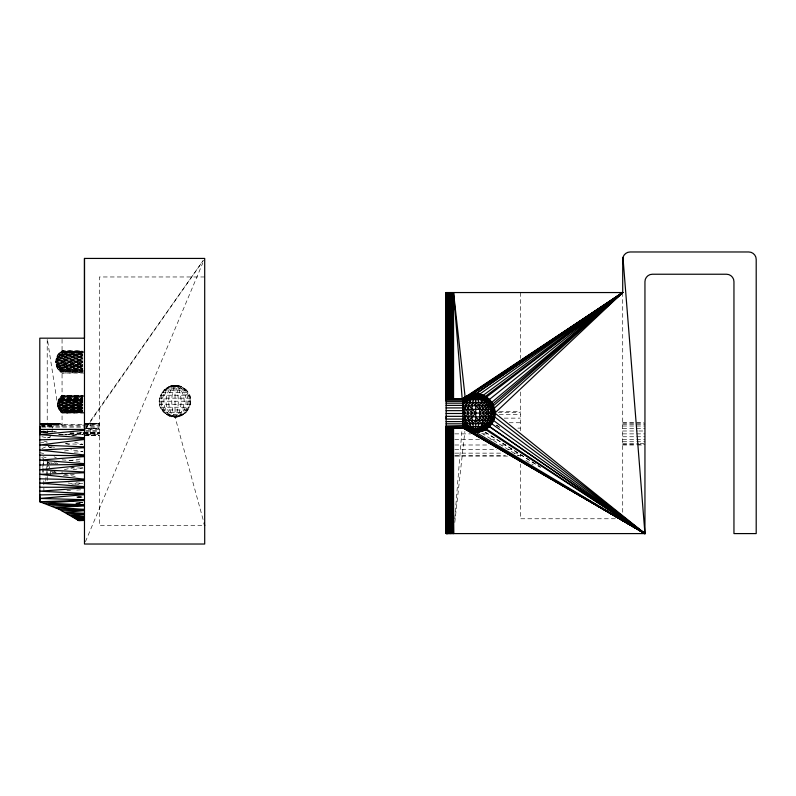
<?xml version="1.0" encoding="UTF-8"?>
<svg xmlns="http://www.w3.org/2000/svg" width="796" height="796" viewBox="0 0 796 796"><rect width="100%" height="100%" fill="white"/><g stroke="black" fill="none" stroke-linecap="round" stroke-linejoin="round"><path stroke-width="0.6" stroke-dasharray="3.98 2.98" d="M159.369 401.681L159.369 400.756M84.476 413.104L62.058 413.104C56.188 409.025 56.168 399.373 62.058 395.294L82.117 395.294M84.476 373.045L62.058 373.045C53.77 368.568 53.73 355.265 62.058 350.787L82.117 350.787M50.506 471.53L50.238 475.192L50.536 471.61M45.72 481.192L46.098 476.346M46.188 475.132L46.476 471.491M46.566 470.277L47.123 463.003M454.755 518.873L462.028 429.313M42.367 472.257L42.685 468.565M42.795 467.342L43.541 458.735L41.671 457.262M161.976 392.508L188.075 392.508C174.075 372.16 145.947 400.269 166.304 414.278C182.861 426.387 201.199 398.08 183.359 387.97M454.785 522.514L464.874 431.432M170.951 386.14C174.463 384.836 185.06 386.219 171.966 385.831C164.881 387.284 159.568 394.03 159.628 401.224C158.951 414.646 177.08 422.248 186.155 412.288L163.926 412.328L166.304 414.278L183.747 414.278M203.07 519.509L175.03 416.925L175.03 385.523C193.906 385.324 193.856 417.273 174.911 416.915M52.476 428.248C53.173 424.029 58.685 421.84 62.058 424.487L84.476 424.487M177.19 416.626L174.971 416.925L175.627 416.626C179.17 407.084 179.17 395.373 175.627 385.831C173.697 385.085 176.732 385.921 177.19 385.831C181.408 387.155 184.055 391.164 185.279 395.224C187.756 403.313 184.861 415.91 175.03 416.925L174.433 416.626C170.881 407.084 170.881 395.373 174.433 385.831C191.886 384.876 192.632 416.427 175.03 416.925C154.603 417.084 157.3 381.861 177.578 385.831M85.441 541.738L202.781 262.998M85.898 428.238L203.279 260.461L85.898 427.402M185.916 412.328C194.542 404.159 189.836 387.841 178.025 385.831M164.394 389.741L163.916 390.139L186.125 390.13L183.747 388.169L166.304 388.169L169.021 386.727L181.03 386.727M176.732 385.831C163.767 384.836 167.518 429.92 181.189 412.328C192.652 391.135 167.518 370.369 161.976 401.224C160.633 409.015 171.578 422.188 178.364 414.278C182.005 406.189 182.005 396.269 178.364 388.169C172.951 380.737 163.906 391.851 164.135 398.169C162.792 405.751 166.911 417.771 176.195 416.626M61.561 434.835L82.824 434.576M172.483 416.626L175.627 416.626M174.433 385.831L176.195 385.831M41.919 431.85L44.039 430.885M41.919 448.566L46.158 446.705M41.919 436.705L47.223 437.919L50.486 436.775M47.223 437.919L50.665 436.865M173.856 385.831L175.02 385.533L172.861 385.831M64.367 469.62L73.59 467.531M72.754 435.85L78.704 434.566M76.307 503.838L82.824 502.535L80.396 502.485L82.824 502.764L78.476 503.48M80.515 444.775L82.824 444.327L74.744 442.228M73.053 469.74L82.824 467.988L80.515 467.541M175.03 385.523C163.001 389.403 163.001 413.054 175.03 416.925M64.496 450.984L71.829 449.77M69.381 460.675L82.824 458.665M77.023 497.46L82.824 496.803L75.451 496.495M39.8 442.934L47.223 442.108L40.865 439.959M175.13 416.915L177.856 416.626M76.446 503.052L82.824 502.535M66.944 490.784L70.605 490.525M76.715 490.087L82.824 489.649M71.829 484.197L82.824 483.451L73.053 482.515M78.187 497.739L82.824 497.42L75.451 496.843M74.277 474.595L62.058 475.381L62.058 471.7M74.277 452.138L82.824 451.601L70.605 449.66M75.381 503.142L82.824 502.764L76.754 502.465M62.058 373.045L82.824 372.598L60.128 371.642L82.824 371.563L59.551 371.095L82.824 370.986L59.003 370.518L82.824 370.369L58.496 369.901L82.824 369.712L58.028 369.264L82.824 369.026L57.601 368.598L82.824 368.319L57.282 368.041L82.824 367.573L56.994 367.473L82.824 366.807L56.506 366.289L82.824 366.031L56.307 365.692L82.824 365.225L56.138 365.075L82.824 364.409L55.889 363.822L82.824 363.583L55.81 363.195L82.824 362.757L55.76 362.558L82.824 361.921L55.76 361.285L82.824 361.085L55.81 360.648L82.824 360.25L55.889 360.011L82.824 359.424L56.138 358.767L82.824 358.608L56.307 358.15L82.824 357.812L56.506 357.543L82.824 357.026L56.994 356.369L82.824 356.26L57.282 355.802L82.824 355.523L57.591 355.245L82.824 354.807L57.939 354.708L82.824 354.12L58.297 354.19L82.824 353.474L59.113 353.205L82.824 352.857L60.008 352.3L82.824 351.733L60.993 351.494L82.824 351.235L62.058 350.787M82.028 352.797L60.008 352.3L84.476 351.733M59.441 398.07L82.824 398.109L59.153 398.527L82.824 398.657L58.894 399.005L82.824 399.224L58.645 399.493L82.824 399.811L58.426 400L82.824 400.408L58.237 400.507L82.824 401.025L57.919 401.552L82.824 401.642L57.809 402.089L82.824 402.279L57.72 402.627L82.824 402.915L57.65 403.164L82.824 403.552L57.611 403.711L82.824 404.199L57.62 404.806L82.824 404.846L57.66 405.353L82.824 405.482L57.73 405.89L47.402 339.385M57.73 405.89L82.824 406.129L57.829 406.428L82.824 406.756L57.949 406.965L82.824 407.383L58.098 407.482L82.824 407.99L58.476 408.517L82.824 408.587L58.695 409.015L82.824 409.174L58.944 409.502L82.824 409.741L59.212 409.97L82.824 410.298L59.511 410.428L82.824 410.826L59.829 410.875L82.824 411.333L60.327 411.492L82.824 411.811L60.864 412.069L82.824 412.268L61.441 412.607L82.824 412.696L62.058 413.104M61.441 412.607L84.476 412.268M84.476 396.587L61.212 396L82.824 395.702L62.058 395.294M82.824 396.129L61.212 396L84.476 395.702M81.998 351.265L60.993 351.494L81.998 351.713M82.068 396.607L60.446 396.776L82.824 397.075L59.76 397.622L81.998 397.582M59.551 371.095L84.476 370.986M85.709 423.85L99.311 423.79L84.476 423.432L99.311 423.432M40.666 424.467L61.899 424.348L40.676 424.288M40.835 424.417L55.083 424.348L40.825 424.228M99.311 429.452L84.476 429.452M56.735 366.886L82.824 366.807M40.686 423.87L60.834 423.79L40.705 423.741M40.815 423.84L59.69 423.432L40.735 423.422M40.865 426.099L53.392 426.039L42.009 425.81M85.859 428.308L99.311 428.248L85.849 428.238M60.008 352.3L84.476 352.27M55.999 364.449L82.824 364.409M57.601 404.259L82.824 404.199M204.701 276.968L99.311 276.968L99.311 525.479L204.701 525.479M55.75 361.921L82.824 361.921M160.523 395.224L189.528 395.224L190.304 397.761M190.423 398.169L159.628 398.169L159.329 401.224L190.732 401.224M58.068 401.025L82.824 401.025M190.423 404.288L159.628 404.288L160.304 406.517M160.523 407.234L189.528 407.234M58.277 408.01L82.824 407.99M161.976 409.95L188.085 409.95M499.291 411.622L520.305 411.622M498.057 412.378L520.305 412.378M499.291 414.607L520.305 414.607M169.021 415.731L181.03 415.731M171.966 416.626L178.085 416.626M504.236 418.139L520.305 418.139M509.181 422.746L520.305 422.746M622.711 422.746L643.715 422.746M622.711 423.124L644.949 423.124M84.476 423.323L99.311 423.323M40.765 423.432L57.292 423.432M84.476 423.79L99.311 423.79M622.711 424.238L644.949 424.238M84.476 424.348L99.311 424.348M40.835 425.114L99.311 425.114M41.83 426.039L99.311 426.039M622.711 426.009L644.949 426.009M41.81 427.104L99.311 427.104M517.838 428.119L520.305 428.119M84.476 428.248L99.311 428.248M622.711 428.308L644.949 428.308M85.709 430.646L99.311 430.646M622.711 430.994L637.536 430.994M638.77 430.994L644.949 430.994M40.576 431.79L56.476 431.79M85.709 431.79L99.311 431.79M69.948 432.875L82.187 432.865M83.411 432.865L99.311 432.855L83.411 432.716M84.476 432.855L99.311 432.855M69.958 433.81L82.187 433.8M83.411 433.8L99.311 433.78L83.411 433.671M84.476 433.78L99.311 433.78M454.795 433.87L470.864 433.87M483.222 433.87L489.401 433.87M622.711 433.87L644.949 433.87M58.954 434.546L99.311 434.546M85.64 434.984L90.306 434.984L90.306 423.86L85.64 423.8M84.476 435.113L99.311 435.113M84.476 435.462L99.311 435.462M84.476 435.581L99.311 435.581M622.711 436.755L644.949 436.755M622.711 439.432L644.949 439.432M454.795 439.631L479.51 439.631M490.635 439.631L496.823 439.631M622.711 441.74L644.949 441.74M622.711 443.511L638.77 443.511M640.004 443.511L644.949 443.511M622.711 444.616L644.949 444.616M454.795 444.994L488.167 444.994M501.769 444.994L506.714 444.994M622.711 444.994L636.303 444.994M637.536 444.994L643.715 444.994M454.795 449.611L496.823 449.611M507.947 449.611L512.893 449.611M454.795 453.143L503.002 453.143M514.126 453.143L517.838 453.143M454.795 455.362L505.47 455.362M517.838 455.362L520.305 455.362M454.795 456.128L507.947 456.128M615.308 518.763L520.305 518.763L520.305 464.068M55.999 359.384L82.824 359.424M56.735 356.956L82.824 357.026M70.605 467.919L82.824 467.988M61.212 396L82.028 396.119M40.835 431.79L48.088 431.84M69.968 433.581L82.197 433.661M40.815 423.651L56.148 423.79M40.606 432.367L47.949 432.427M79.739 432.686L82.187 432.706M47.66 432.437L41.999 432.278L47.77 432.606M65.72 443.77L82.824 444.327M58.347 434.059L66.944 434.835M52.914 431.87L42.079 431.203L51.71 431.8M62.058 459.839L82.824 461.58M68.167 483.033L80.386 484.615M71.829 435.472L74.277 435.79M50.645 446.725L57.491 447.67M64.496 474.545L75.491 476.555M39.8 452.675L45.103 453.81M65.521 443.511L70.128 444.695M50.645 462.765L54.068 463.75M42.984 456.775L46.158 457.76M51.78 430.885L55.203 431.989M54.028 471.451L56.327 472.207M48.357 446.646L51.78 447.83M54.068 456.834L56.347 457.69M48.068 463.939L47.223 461.789L51.78 463.66M53.74 471.759L55.819 472.665M48.277 446.725L50.397 447.67M55.7 462.625L57.819 463.76M50.397 463.58L48.277 462.386L50.188 463.769M481.59 433.124L518.475 455.81M525.857 460.347L533.23 464.884M484.993 432.119L540.404 467.272M485.162 432.069L540.514 467.232M54.138 462.655L56.118 463.959M52.506 471.57L54.417 472.834M496.435 425.193L499.44 427.392M496.495 425.084L499.5 427.283M179.279 386.727L181.189 388.169M168.861 414.278L170.782 415.731M47.223 461.789L48.964 463.391M51.442 471.242L53.073 472.933M48.486 464.983L49.75 468.177M52.834 431.671L52.526 430.736M47.243 463.013L47.402 470.327M47.422 471.54L47.501 475.202M47.521 476.426L47.631 481.301M43.571 461.202L43.641 467.351M43.651 468.585L43.7 472.267M43.79 480.884L43.929 493.182M190.632 400.249L190.632 402.179M622.711 292.55L622.711 513.788M520.305 292.55L520.305 358.429M520.305 391.98L520.305 432.725M520.305 454.128L520.305 456.615M62.058 339.325L62.058 429.422M47.223 339.414L47.223 429.422M47.223 430.487L47.223 432.616M58.486 423.323L40.745 423.343L58.486 423.323"/><path stroke-width="1.19" d="M84.476 258.431L84.476 544.026L204.701 544.026L204.701 258.431L84.476 258.431L84.476 338.181L39.8 338.181L39.8 501.739L59.003 509.221L78.903 520.664L84.476 520.415M446.138 426.009L462.944 425.621M446.248 427.054L446.208 533.589L446.138 426.467M622.96 257.476L644.949 533.589L467.949 430.477C480.028 436.437 494.873 426.437 494.883 413.074L622.711 292.55L446.138 292.55L446.138 533.589L644.949 533.589L644.949 281.645C644.869 277.675 648.392 274.152 652.362 274.232L726.529 274.232C730.489 274.142 734.041 277.685 733.952 281.645L733.952 533.589L756.2 533.589L756.2 259.397C756.29 255.426 752.747 251.894 748.787 251.974L630.114 251.974C626.154 251.904 622.601 255.426 622.711 259.397L622.711 292.55L475.819 393.97L468.993 395.413L462.944 399.99L446.208 400.01L446.208 292.55L446.138 400.517M450.576 398.925L450.715 292.55L450.715 398.925L453.551 398.985L453.551 292.55L465.143 397.184L462.944 398.985L450.715 398.925M447.869 427.91L447.67 533.589L447.869 427.91L446.397 427.263L446.397 533.589M448.287 427.95L462.944 427.999L472.108 431.83L476.486 431.83C480.814 420.218 480.814 405.94 476.486 394.328L472.038 394.328L468.446 395.413L462.197 398.985L453.551 292.55M475.819 432.188C461.461 427.412 461.65 401.871 473.69 394.328C490.635 391.065 502.256 414.796 489.421 426.417C482.207 433.143 470.317 434.317 462.944 427.173L468.595 430.745L472.108 431.83M494.883 413.074L494.406 408.089L622.711 292.55L475.033 394.328C470.715 405.94 470.715 420.218 475.033 431.83L644.949 533.589L494.883 413.074L462.944 413.074L465.342 416.805L462.944 421.9M462.197 398.985C496.903 372.667 497.908 453.093 462.944 426.895M40.228 496.823L39.8 501.739L84.476 500.246M446.168 400.746L446.138 292.55L446.178 400.259M462.944 405.761L493.42 405.761L622.711 292.55L485.441 396.398L486.376 397.184L465.143 397.184L622.711 292.55L486.376 397.184C473.013 392.398 470.496 391.702 486.177 397.184C493.032 401.293 495.391 409.413 493.082 416.805C491.838 424.178 486.137 430.178 478.864 431.83C466.605 433.482 487.59 431.004 486.376 428.974L644.949 533.589L494.505 416.805L462.944 416.805M462.944 407.303C464.366 390.687 486.316 390.926 492.585 404.189L622.711 292.55L468.088 395.612M479.212 394.328L485.57 397.184L488.246 399.562L488.973 402.458L488.246 405.761L483.072 413.074C483.849 427.482 476.724 439.84 462.944 426.159M462.944 424.278C492.127 457.342 495.649 372.07 462.944 399.254L468.595 395.413L472.108 394.328M478.396 431.83C497.112 427.362 495.391 395.94 475.759 393.96C465.182 401.035 466.356 422.875 474.326 431.83M494.505 416.805C492.157 424.636 484.257 428.875 477.192 431.83M494.406 408.089C496.177 419.86 483.709 425.91 475.759 431.83L468.257 426.596L472.317 420.397M462.944 403.97L475.759 394.328L483.262 399.562L479.212 405.761L475.759 402.458M446.208 400.01L446.208 292.55M489.281 413.074L491.351 409.353L492.077 405.761L491.351 402.458C500.604 414.985 488.018 427.382 476.486 431.83M466.924 423.701L468.993 420.397L475.759 413.074L468.993 405.761L466.924 402.458M484.595 402.458L479.431 409.353L472.665 402.458M483.072 430.745L468.446 430.745C478.048 434.775 489.232 429.681 493.42 420.397L644.949 533.589L462.944 427.999M462.944 401.88L466.924 397.184L473.123 394.328M494.147 409.353L493.42 405.761M465.342 416.805L468.446 413.074L463.272 405.761M472.665 423.701L475.759 420.397L478.864 423.701M446.546 399.572L446.397 292.55M491.351 423.701L484.595 428.974L477.829 431.83M473.123 399.562L475.759 397.184L478.396 399.562M462.944 400.885L468.257 397.184L474.326 394.328M462.944 402.149L475.033 394.328M446.705 292.55L446.705 399.433L462.944 398.985L468.993 395.413M470.585 399.562L475.759 395.413L480.933 399.562L482.525 405.761L483.072 413.074L488.246 420.397L493.42 413.074L493.082 405.761M480.933 426.596L475.759 430.745L470.585 426.596M464.595 428.517L644.949 533.589L489.281 426.596L482.525 430.745M462.944 398.985L465.342 397.184M486.376 397.184L483.072 395.413L468.446 395.413L472.038 394.328L479.481 394.328L622.711 292.55L491.649 402.458L462.944 402.458M472.038 394.328L622.711 292.55L489.281 399.562L462.944 399.871L466.924 397.184L473.69 394.328M470.824 394.697L622.711 292.55L483.072 395.413L479.481 394.328M39.8 433.332L40.586 432.895M465.143 397.184L472.317 394.328M39.8 432.119L40.576 431.79M479.212 431.83L486.376 428.974L465.143 428.974M39.8 430.795L40.566 430.646M84.476 439.452L39.8 445.004L84.476 446.855M475.759 432.198L475.729 393.97M84.476 465.222L39.8 469.73L84.476 471.988M84.476 430.278L39.8 434.636L84.476 437.75M84.476 510.654L65.013 512.345L84.476 513.291M84.476 494.674L39.8 498.445L84.476 499.709M84.476 456.596L39.8 460.118L84.476 463.65M84.476 487.938L39.8 491.182L84.476 493.49M84.476 514.325L70.237 515.301L84.476 516.196M84.476 500.495L44.049 503.032L84.476 504.883M84.476 505.828L55.62 507.609L84.476 509.36M84.476 517.241L74.416 517.828L84.476 518.405M84.476 480.605L39.8 483.112L84.476 486.615M84.476 447.69L39.8 450.108L84.476 454.964M84.476 519.3L77.272 519.609L84.476 519.888M84.476 472.744L39.8 474.336L84.476 479.172M62.108 510.793L84.476 510.146M39.8 439.84L84.476 438.606M39.8 494.913L84.476 494.097M51.989 506.017L84.476 505.44M39.8 464.983L84.476 464.446M67.74 513.858L84.476 513.768M462.944 399.174L447.123 399.174L447.133 292.55M446.138 401.353L462.944 401.353M446.138 403.174L462.944 403.174M446.138 405.383L462.944 405.383M446.138 407.91L462.944 407.91M494.505 409.353L462.944 409.353L465.143 413.074M446.138 410.646L462.944 410.646M446.138 413.492L462.944 413.492M462.944 416.338L446.138 416.338L446.138 419.074L462.944 419.074M462.944 420.397L493.42 420.397M446.138 421.601L462.944 421.601M462.944 423.701L491.649 423.701L644.949 533.589L468.983 430.905M446.138 423.81L462.944 423.81M462.944 426.596L489.281 426.596M462.944 427.8L447.123 427.8L447.133 533.589M450.078 428.089L462.944 428.089L462.944 398.895M39.8 429.422L84.476 429.422M39.8 487.242L84.476 487.291M78.177 520.186L84.476 520.206M72.486 516.644L84.476 516.694M76.018 518.823L84.476 518.863M39.8 455.163L84.476 455.79M48.118 504.465L84.476 505.132M59.003 509.221L84.476 509.719M39.8 478.804L84.476 479.898M450.078 398.895L449.849 292.55L449.849 398.905M39.8 428.049L40.586 428.198M478.396 394.328C485.57 396.189 491.988 401.711 493.082 409.353L491.649 413.074L489.013 416.805L486.376 413.074L490.445 405.761L490.445 402.458L489.013 399.562L482.525 395.413M462.944 427.134L465.342 428.974L472.317 431.83M477.829 394.328L484.595 397.184L487.003 399.562M473.69 431.83L466.924 428.974L464.516 426.596M473.123 431.83L468.257 428.974L462.944 424.009M39.8 426.726L40.586 427.104M476.486 394.328L488.973 402.458M475.033 431.83L466.197 426.596L462.944 418.855M468.993 430.745L463.272 426.596L462.944 425.283M470.824 431.462L644.949 533.589L489.421 426.417M472.038 431.83L644.949 533.589L485.441 429.482M483.262 399.562L487.003 402.458L485.57 405.761L479.481 413.074L485.57 420.397L487.003 423.701M468.257 426.596L464.516 423.701L465.959 420.397L472.038 413.074L465.959 405.761L464.516 402.458M477.192 394.328L480.933 399.562M465.342 428.974L462.944 426.964L446.208 426.974L446.208 533.589M475.759 416.805L481.849 423.701L483.262 426.596M479.431 416.805L484.595 423.701M472.317 405.761L468.257 399.562M204.055 523.091L204.701 525.479M453.551 427.999L453.551 533.589L452.625 427.999L452.586 533.589M450.715 428.049L450.715 533.589L449.879 428.079L449.849 533.589M447.67 399.095L447.67 292.55L448.287 399.025M453.133 427.999L453.551 533.589M450.337 428.069L450.715 533.589M447.67 292.55L447.869 399.075M452.586 292.55L452.586 398.975M451.64 292.55L451.64 398.955M451.64 428.019L451.64 533.589M449.053 292.55L449.053 398.965M449.053 428.019L449.053 533.589M448.307 292.55L448.307 399.025M448.307 427.959L448.307 533.589M447.67 427.89L447.67 533.589M446.705 427.542L446.705 533.589"/></g></svg>
